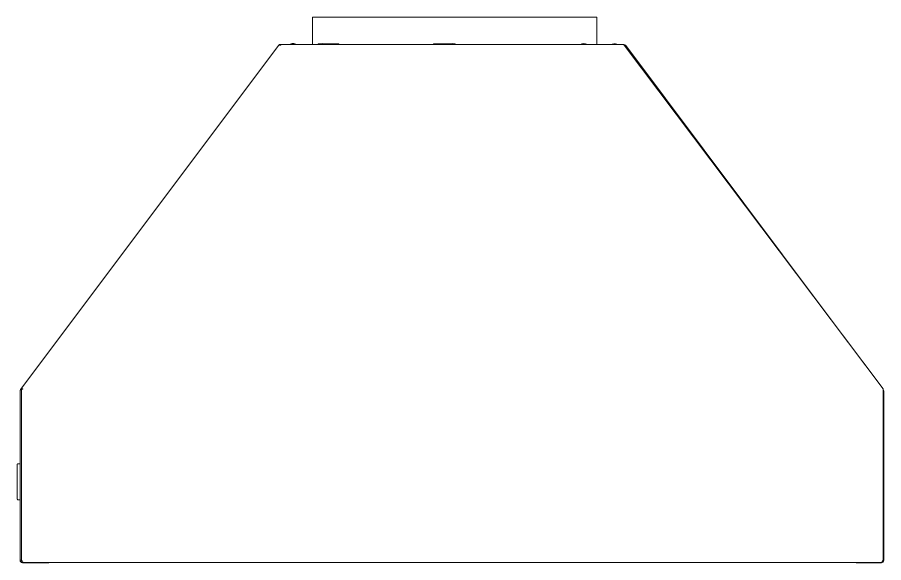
# Model space of a CAD drawing. Header units: millimetres. Extents: x 46989 to 543236, y 252623 to 526638.
# Drawn here: x 331781 to 353460, y 412126 to 425772 of the extents above; entities that cross this region are included whole.
import ezdxf

# ---------------------------------------------------------------- set-up
doc = ezdxf.new("R2010")
doc.units = ezdxf.units.MM

msp = doc.modelspace()

# ---------------------------------------------------------------- linework, layer by layer
at = {"color": 7, "lineweight": 13, "ltscale": 0.03937}
for p, q in [((342725, 425772), (339170, 425772)), ((339170, 425772), (339170, 425092)), ((346280, 425772), (342725, 425772)), ((346280, 425772), (346280, 425092)), ((338314, 425067), (331867, 416467)), ((346959, 425092), (338375, 425092)), ((353449, 416473), (346968, 425073)), ((351923, 418499), (347006, 425064)), ((353449, 416473), (351918, 418505)), ((331849, 416424), (331849, 412185)), ((331882, 412188), (331882, 416424)), ((353449, 416424), (353449, 412188)), ((353460, 416427), (353460, 412183)), ((331781, 413858), (331781, 414444)), ((332569, 412126), (331908, 412126)), ((331938, 412129), (353393, 412129)), ((352662, 412129), (332622, 412129)), ((352782, 412126), (353403, 412126))]:
    msp.add_line(p, q, dxfattribs=at)
at = {"color": 7, "lineweight": 13, "ltscale": 0.000174935}
msp.add_line((338314, 425067), (338317, 425071), dxfattribs=at)
at = {"color": 7, "lineweight": 13, "ltscale": 3.57801e-05}
msp.add_line((338318, 425070), (338317, 425071), dxfattribs=at)
at = {"color": 7, "lineweight": 13, "ltscale": 0.000735185}
msp.add_line((338365, 425073), (338365, 425095), dxfattribs=at)
at = {"color": 7, "lineweight": 13, "ltscale": 0.005825}
msp.add_line((338532, 425095), (338365, 425095), dxfattribs=at)
at = {"color": 7, "lineweight": 13, "ltscale": 0.000298688}
for p, q in [((338375, 425079), (338366, 425079)), ((346968, 425079), (346959, 425079))]:
    msp.add_line(p, q, dxfattribs=at)
at = {"color": 7, "lineweight": 13, "ltscale": 0.000188512}
for p, q in [((338366, 425073), (338366, 425079)), ((346968, 425073), (346968, 425079))]:
    msp.add_line(p, q, dxfattribs=at)
at = {"color": 7, "lineweight": 13, "ltscale": 0.000450555}
for p, q in [((338375, 425092), (338375, 425079)), ((346959, 425092), (346959, 425079))]:
    msp.add_line(p, q, dxfattribs=at)
at = {"color": 7, "lineweight": 13, "ltscale": 0.000104709}
msp.add_line((338532, 425092), (338532, 425095), dxfattribs=at)
at = {"color": 7, "lineweight": 13, "ltscale": 0.0125}
msp.add_line((338892, 425095), (338532, 425095), dxfattribs=at)
at = {"color": 7, "lineweight": 13, "ltscale": 0.001627}
for p, q in [((338590, 425095), (338636, 425095)), ((339322, 425092), (339369, 425092)), ((342593, 425092), (342640, 425092)), ((345865, 425092), (345912, 425092))]:
    msp.add_line(p, q, dxfattribs=at)
at = {"color": 7, "lineweight": 13, "ltscale": 0.004623}
for p, q in [((338636, 425095), (338770, 425095)), ((339369, 425092), (339502, 425092)), ((342640, 425092), (342773, 425092)), ((345912, 425092), (346045, 425092))]:
    msp.add_line(p, q, dxfattribs=at)
at = {"color": 7, "lineweight": 13, "ltscale": 0.000104769}
msp.add_line((338892, 425092), (338892, 425095), dxfattribs=at)
at = {"color": 7, "lineweight": 13, "ltscale": 0.001747}
msp.add_line((339362, 425107), (339312, 425107), dxfattribs=at)
at = {"color": 7, "lineweight": 13, "ltscale": 0.000529732}
for p, q in [((339312, 425107), (339312, 425092)), ((339829, 425107), (339829, 425092)), ((342192, 425107), (342192, 425092))]:
    msp.add_line(p, q, dxfattribs=at)
at = {"color": 7, "lineweight": 13, "ltscale": 0.009748}
msp.add_line((339742, 425107), (339462, 425107), dxfattribs=at)
at = {"color": 7, "lineweight": 13, "ltscale": 0.003}
msp.add_line((339742, 425107), (339829, 425107), dxfattribs=at)
at = {"color": 7, "lineweight": 13, "ltscale": 0.01495}
msp.add_line((342622, 425107), (342192, 425107), dxfattribs=at)
at = {"color": 7, "lineweight": 13, "ltscale": 0.000397449}
msp.add_line((342622, 425107), (342634, 425107), dxfattribs=at)
at = {"color": 7, "lineweight": 13, "ltscale": 4.34936e-05}
msp.add_line((346960, 425086), (346959, 425086), dxfattribs=at)
at = {"color": 7, "lineweight": 13, "ltscale": 0.000270153}
msp.add_line((346960, 425079), (346960, 425086), dxfattribs=at)
at = {"color": 7, "lineweight": 13, "ltscale": 0.000858625}
msp.add_line((346986, 425049), (347006, 425064), dxfattribs=at)
at = {"color": 7, "lineweight": 13, "ltscale": 0.000316662}
msp.add_line((331867, 416467), (331861, 416460), dxfattribs=at)
at = {"color": 7, "lineweight": 13, "ltscale": 0.00090618}
msp.add_line((331882, 416444), (331861, 416460), dxfattribs=at)
at = {"color": 7, "lineweight": 13, "ltscale": 0.000668852}
msp.add_line((331882, 416456), (331867, 416467), dxfattribs=at)
at = {"color": 7, "lineweight": 13, "ltscale": 0.001599}
for p, q in [((331882, 416424), (331882, 416470)), ((353449, 416424), (353449, 416470))]:
    msp.add_line(p, q, dxfattribs=at)
at = {"color": 7, "lineweight": 13, "ltscale": 0.001275}
msp.add_line((331882, 416470), (331919, 416470), dxfattribs=at)
at = {"color": 7, "lineweight": 13, "ltscale": 0.000110116}
for p, q in [((331919, 416473), (331919, 416470)), ((353449, 416473), (353449, 416470))]:
    msp.add_line(p, q, dxfattribs=at)
at = {"color": 7, "lineweight": 13, "ltscale": 0.00037366}
msp.add_line((353449, 416427), (353460, 416427), dxfattribs=at)
at = {"color": 7, "lineweight": 13, "ltscale": 0.00505}
for p, q in [((331781, 414589), (331781, 414444)), ((331781, 413858), (331781, 413712))]:
    msp.add_line(p, q, dxfattribs=at)
at = {"color": 7, "lineweight": 13, "ltscale": 0.001966}
for p, q in [((331849, 414601), (331793, 414601)), ((331849, 413701), (331793, 413701))]:
    msp.add_line(p, q, dxfattribs=at)
at = {"color": 7, "lineweight": 13, "ltscale": 0.0012}
msp.add_line((331884, 412185), (331849, 412185), dxfattribs=at)
at = {"color": 7, "lineweight": 13, "ltscale": 0.000764652}
msp.add_line((331908, 412148), (331908, 412126), dxfattribs=at)
at = {"color": 7, "lineweight": 13, "ltscale": 0.000104739}
for p, q in [((332569, 412129), (332569, 412126)), ((352782, 412129), (352782, 412126))]:
    msp.add_line(p, q, dxfattribs=at)
at = {"color": 7, "lineweight": 13, "ltscale": 0.000104018}
msp.add_line((332569, 412129), (332569, 412126), dxfattribs=at)
at = {"color": 7, "lineweight": 13, "ltscale": 2.61322e-05}
for p, q in [((332622, 412129), (332622, 412129)), ((352662, 412129), (352662, 412129))]:
    msp.add_line(p, q, dxfattribs=at)
at = {"color": 7, "lineweight": 13, "ltscale": 0.000177248}
msp.add_line((353403, 412131), (353403, 412126), dxfattribs=at)
at = {"color": 7, "lineweight": 13, "ltscale": 0.000481313}
msp.add_line((353446, 412183), (353460, 412183), dxfattribs=at)
at = {"color": 7, "lineweight": 13, "ltscale": 0.03937}
for points in [[(338314, 425067), (338317, 425070), (338321, 425072), (338327, 425073), (338340, 425075), (338353, 425074), (338366, 425073)], [(331867, 416467), (331870, 416470), (331874, 416472), (331880, 416474), (331893, 416475), (331906, 416475), (331919, 416473)], [(331882, 412188), (331899, 412162), (331908, 412150), (331914, 412142), (331922, 412135), (331929, 412131), (331938, 412129)], [(353449, 412188), (353432, 412162), (353424, 412150), (353417, 412142), (353410, 412135), (353402, 412131), (353393, 412129)]]:
    msp.add_lwpolyline(points, dxfattribs=at)
for centre, radius, start, end in [((338680, 424918), 198, 90, 116.9915), ((338680, 424918), 198, 63.0085, 90), ((338365, 425035), 59, 90, 143.1393), ((339412, 424915), 198, 90, 116.9915), ((339412, 424915), 198, 63.0085, 90), ((342683, 424915), 198, 90, 116.9915), ((342683, 424915), 198, 63.0085, 90), ((345955, 424915), 198, 90, 116.9915), ((345955, 424915), 198, 63.0085, 90), ((346725, 424910), 198, 90, 113.4703), ((346725, 424910), 198, 66.5297, 90), ((346960, 425029), 56.9, 36.832, 90), ((331908, 416424), 59, 143.1393, 180), ((353403, 416427), 56.9, 0, 35.8265), ((331793, 414589), 11.5, 90, 180.0002), ((331793, 413712), 11.5, 180, 270), ((331908, 412185), 59, 180, 270), ((331908, 412185), 24.5, 180, 243.4324), ((332622, 412172), 43.4, 259.3237, 270), ((352662, 412172), 43.4, 270, 280.6763), ((352782, 412183), 56.9, 251.2565, 270), ((353403, 412183), 56.9, 270, 0)]:
    msp.add_arc(centre, radius, start, end, dxfattribs=at)

doc.saveas('drawing.dxf')
